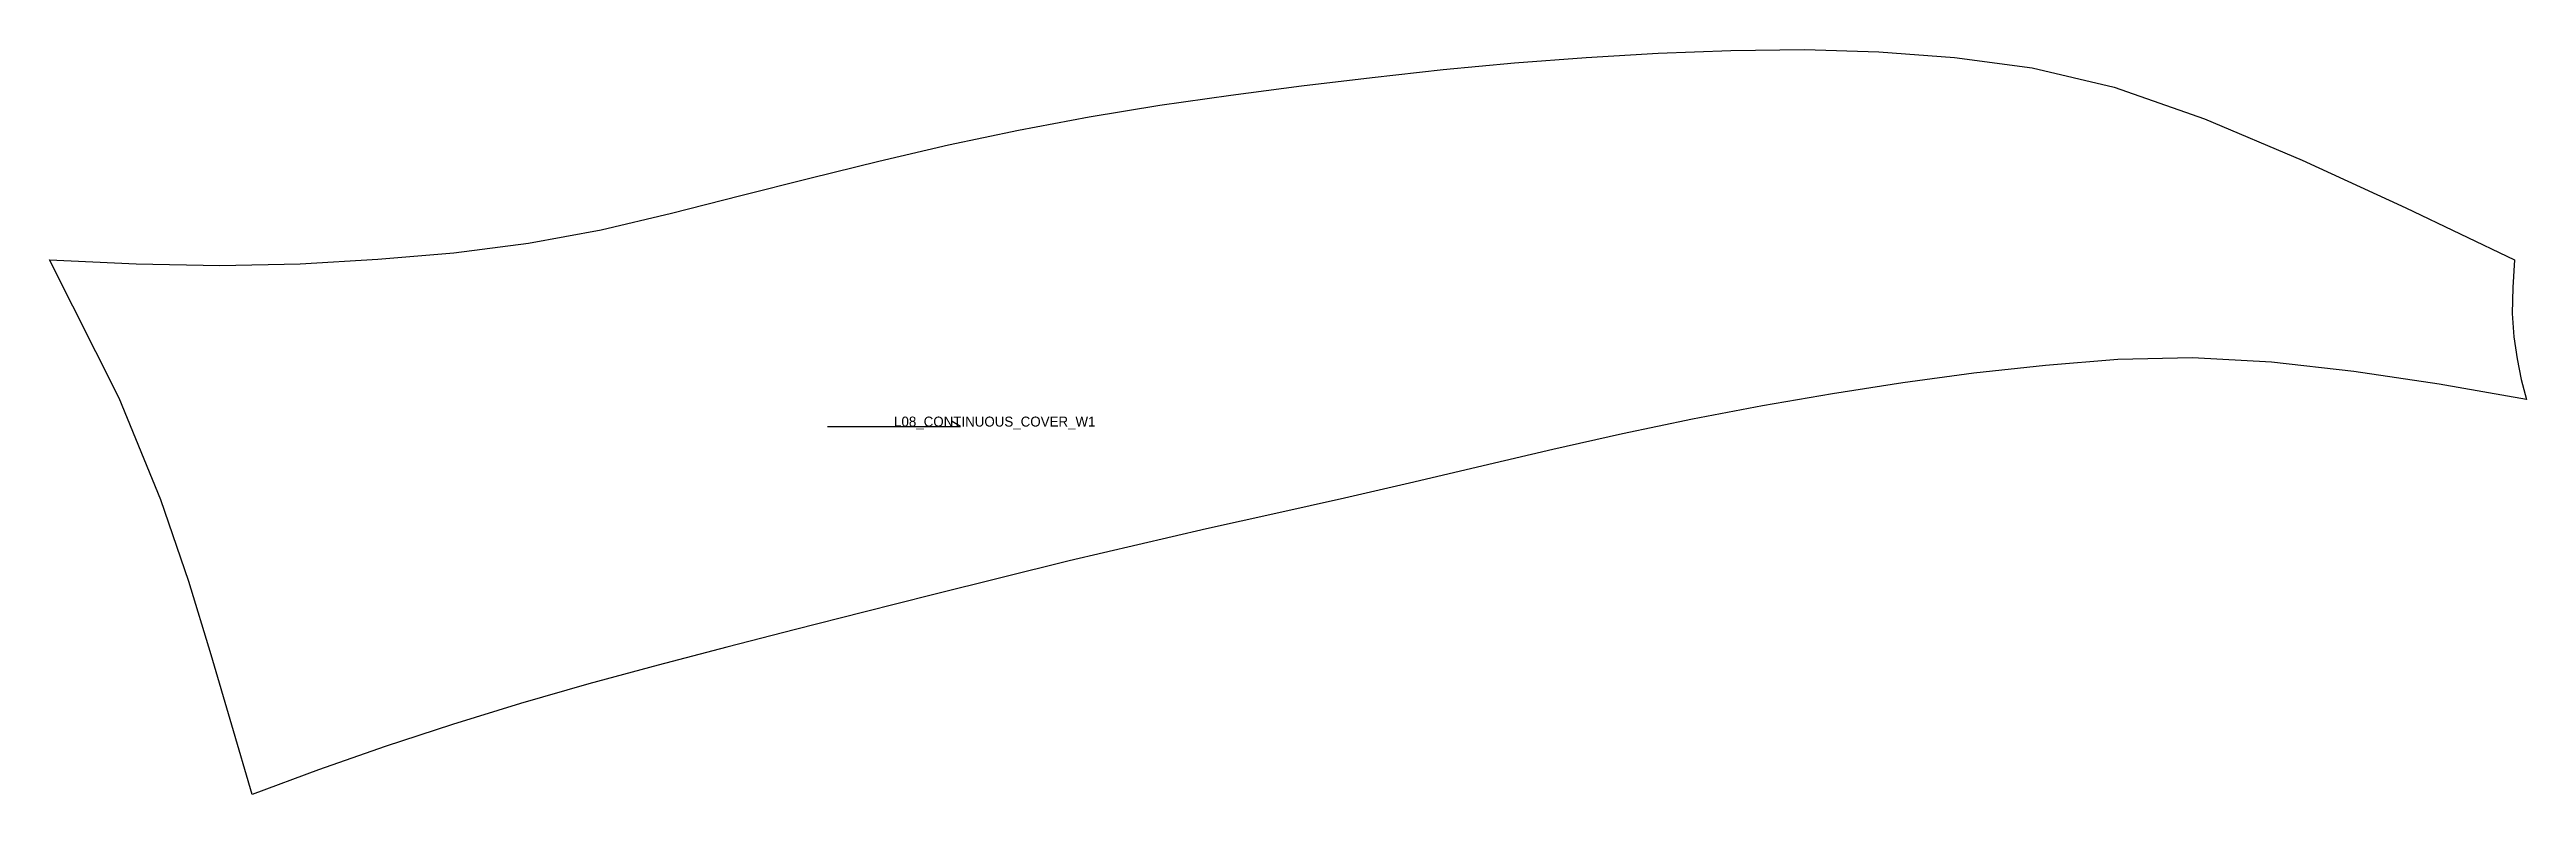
# Model space of a CAD drawing. Header units: millimetres. Extents: x 0 to 1491, y -322 to 127.
import ezdxf

# ---------------------------------------------------------------- set-up
doc = ezdxf.new("R2010")
doc.units = ezdxf.units.MM
for name, color, linetype in [('CUT', 1, 'Continuous'), ('GRAIN', 3, 'Continuous'), ('LABEL', 7, 'Continuous'), ('SEW', 5, 'Continuous')]:
    doc.layers.add(name, color=color, linetype=linetype)

msp = doc.modelspace()

# ---------------------------------------------------------------- linework, layer by layer
at = {"layer": 'CUT'}
msp.add_lwpolyline([(0, 0), (52.1, -2.3), (102.6, -3.4), (151, -2.3), (197.6, 0.4), (243.5, 4.3), (288.4, 10.1), (332.1, 18.2), (374.4, 28.2), (416.2, 38.7), (457.8, 49.1), (499.4, 59.4), (541.2, 69.3), (583.5, 78.1), (626, 86.1), (668.6, 93.1), (711.2, 99.2), (753.8, 104.7), (796.4, 109.8), (839.1, 114.5), (882, 118.6), (925.2, 121.9), (968.6, 124.4), (1012.4, 126.1), (1056.6, 126.6), (1101.5, 125.3), (1147.1, 121.8), (1193.8, 115.6), (1243.2, 103.9), (1297.5, 84.9), (1356.3, 60.1), (1418.8, 31.3), (1484.2, 0), (1483.2, -16.6), (1482.8, -32.2), (1483.8, -46.3), (1485.7, -59.5), (1488.3, -72), (1491.4, -84.1), (1438.8, -74.8), (1387.4, -67.1), (1337.8, -61.6), (1290.4, -59), (1245.3, -59.9), (1201.7, -63.5), (1158.6, -68.2), (1115.9, -74), (1073.6, -80.5), (1031.4, -87.9), (989.2, -95.9), (947.1, -104.7), (905.1, -114.1), (863.2, -124), (821.4, -133.8), (779.8, -143.4), (738.3, -152.6), (696.7, -161.9), (655.2, -171.4), (613.9, -181.1), (572.7, -191.3), (531.6, -201.6), (490.4, -211.9), (449.2, -222.4), (407.9, -233), (366.4, -243.9), (324.8, -255.1), (283.5, -266.9), (242.6, -279.5), (202.1, -292.8), (162, -306.9), (122.1, -321.7), (109.8, -279.9), (97.3, -237.7), (83.8, -193.6), (67.1, -144.3), (41.9, -83.2), (0, 0)], close=True, dxfattribs=at)
at = {"layer": 'GRAIN'}
for p, q in [((468.5, -100.3), (548.5, -100.3)), ((548.5, -100.3), (543.5, -97.3))]:
    msp.add_line(p, q, dxfattribs=at)
at = {"layer": 'SEW'}
msp.add_lwpolyline([(0, 0), (52.1, -2.3), (102.6, -3.4), (151, -2.3), (197.6, 0.4), (243.5, 4.3), (288.4, 10.1), (332.1, 18.2), (374.4, 28.2), (416.2, 38.7), (457.8, 49.1), (499.4, 59.4), (541.2, 69.3), (583.5, 78.1), (626, 86.1), (668.6, 93.1), (711.2, 99.2), (753.8, 104.7), (796.4, 109.8), (839.1, 114.5), (882, 118.6), (925.2, 121.9), (968.6, 124.4), (1012.4, 126.1), (1056.6, 126.6), (1101.5, 125.3), (1147.1, 121.8), (1193.8, 115.6), (1243.2, 103.9), (1297.5, 84.9), (1356.3, 60.1), (1418.8, 31.3), (1484.2, 0), (1483.2, -16.6), (1482.8, -32.2), (1483.8, -46.3), (1485.7, -59.5), (1488.3, -72), (1491.4, -84.1), (1438.8, -74.8), (1387.4, -67.1), (1337.8, -61.6), (1290.4, -59), (1245.3, -59.9), (1201.7, -63.5), (1158.6, -68.2), (1115.9, -74), (1073.6, -80.5), (1031.4, -87.9), (989.2, -95.9), (947.1, -104.7), (905.1, -114.1), (863.2, -124), (821.4, -133.8), (779.8, -143.4), (738.3, -152.6), (696.7, -161.9), (655.2, -171.4), (613.9, -181.1), (572.7, -191.3), (531.6, -201.6), (490.4, -211.9), (449.2, -222.4), (407.9, -233), (366.4, -243.9), (324.8, -255.1), (283.5, -266.9), (242.6, -279.5), (202.1, -292.8), (162, -306.9), (122.1, -321.7), (109.8, -279.9), (97.3, -237.7), (83.8, -193.6), (67.1, -144.3), (41.9, -83.2)], close=True, dxfattribs=at)

# ---------------------------------------------------------------- texts
at = {"layer": 'LABEL'}
msp.add_text('L08_CONTINUOUS_COVER_W1', height=6, dxfattribs=at).set_placement((508.5, -100.3))

doc.saveas('drawing.dxf')
